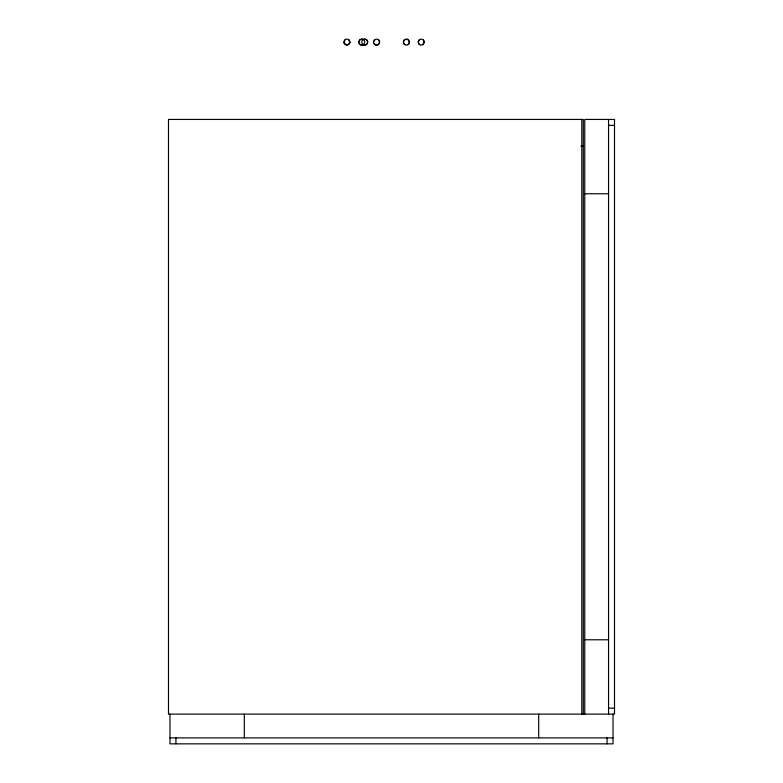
<?xml version="1.0" encoding="UTF-8"?>
<svg xmlns="http://www.w3.org/2000/svg" width="783" height="783" viewBox="0 0 783 783"><rect width="100%" height="100%" fill="white"/><g stroke="black" fill="none" stroke-linecap="round" stroke-linejoin="round"><path stroke-width="1.17" d="M344.794 40.021L344.031 42.889L346.898 45.101L349.472 43.613L349.874 42.125L349.003 40.021M358.79 42.125L359.661 40.021L361.766 39.15L365.504 39.248L366.845 40.021L367.716 42.125M403.392 42.125L404.263 40.021L406.367 39.15A2.975 2.975 0 0 1 408.941 43.613A2.975 2.975 0 0 1 404.263 44.23A2.975 2.975 0 0 1 404.88 39.551L407.14 39.248L408.472 40.021L409.343 42.125M419.13 40.021L418.259 42.125L419.13 44.23M378.737 40.021L379.608 42.125L379.207 43.613L378.12 44.7L375.86 44.993A2.975 2.975 0 0 1 373.765 41.352L375.145 39.551M407.855 44.7L409.235 42.889M422.722 44.7L424.21 42.125L423.339 40.021M608.557 125.378L614.508 125.378M580.849 146.196L583.286 146.196M584.774 193.763L608.557 193.763M584.774 639.78L608.557 639.78M608.557 708.165L614.508 708.165M169.98 737.899L613.02 737.899M374.059 43.613L375.86 44.993L378.12 44.7L379.501 42.889A2.975 2.975 0 0 0 377.406 39.248A2.975 2.975 0 0 0 373.765 41.352M403.499 42.889L404.88 44.7M358.898 42.889L360.278 44.7L361.766 45.101L366.229 44.7L367.609 42.889A2.975 2.975 0 0 0 364.222 39.199A2.975 2.975 0 0 0 362.304 43.828A2.975 2.975 0 0 0 367.315 43.613M613.02 714.116L613.02 743.85L169.98 743.85L169.98 714.116M608.557 119.437L608.557 714.116M607.07 737.899L607.07 743.85M584.774 714.116L584.774 119.437L614.508 119.437L614.508 714.116L168.492 714.116L168.492 119.437L583.286 119.437L583.286 714.116M581.798 119.437L581.798 714.116M538.684 714.116L538.684 737.899M244.316 714.116L244.316 737.899M175.93 737.899L175.93 743.85M362.539 39.248A2.975 2.975 0 0 0 358.82 42.507A2.975 2.975 0 0 0 363.253 44.7L364.633 42.889A2.975 2.975 0 0 0 363.253 39.551M349.766 42.889L348.386 44.7L346.125 44.993A2.975 2.975 0 0 1 344.031 41.352A2.975 2.975 0 0 1 347.672 39.248A2.975 2.975 0 0 1 349.766 42.889M419.747 44.7A2.975 2.975 0 0 0 424.21 42.125A2.975 2.975 0 0 0 419.747 39.551A2.975 2.975 0 0 0 419.747 44.7"/></g></svg>
